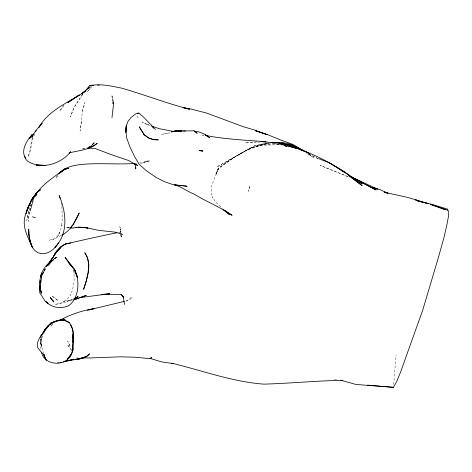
<?xml version="1.0" encoding="UTF-8"?>
<svg xmlns="http://www.w3.org/2000/svg" width="472" height="472" viewBox="0 0 472 472"><rect width="100%" height="100%" fill="white"/><g stroke="black" fill="none" stroke-linecap="round" stroke-linejoin="round"><path stroke-width="0.35" stroke-dasharray="2.36 1.77" d="M40.916 338.943L40.887 343.38L40.916 338.943L40.627 342.69L40.934 349.634M393.701 384.521L396.061 354.962M82.275 111.41L84.948 102.495L82.275 111.475L81.514 120.968L80.087 130.844L81.514 120.909M41.731 337.079C39.559 337.468 42.545 354.85 40.857 342.955M42.509 274.928L42.946 273.028L44.993 269.105L42.639 274.604L43.235 272.078L45.058 269.016M42.639 274.604L42.946 273.028L45.495 268.733M42.433 275.43L43.235 272.078L42.498 274.692M28.757 211.102L26.798 220.512L29.99 206.394M40.911 340.601L42.096 336.105M32.55 200.234C30.898 207.237 28.119 214.241 28.745 221.539C28.037 214.034 30.957 206.848 32.698 199.668M30.167 205.721L30.532 204.423M30.137 206.04L30.503 204.742M42.468 274.126L44.775 269.335M33.943 198.677L30.285 210.931L33.89 198.895M32.527 137.865C30.137 143.948 31.181 150.987 27.807 156.863C32.338 149.347 30.432 139.783 35.819 132.632M42.84 335.804C39.353 341.256 41.872 347.404 43.566 352.956M42.468 274.232L45.613 268.456M43.583 271.494L44.628 269.724M120.059 231.894L120.673 230.944L120.289 233.811L120.271 231.28L120.956 228.578L120.673 229.793L119.853 226.684L121.245 233.28M57.436 175.891L55.843 178.286L58.127 175M63.732 105.492L59.649 111.073L63.803 105.439M91.184 86.931L87.226 91.928L91.656 86.718M82.677 94.276L73.838 107.716L70.34 117.021L73.768 108.212L81.65 95.474L83.066 93.957M52.776 323.869L50.362 326.571L52.929 323.939M83.078 93.91L82.128 94.919L83.096 93.893M61.212 235.463L53.696 239.257L49.407 240.124L53.466 239.251L57.578 236.265L59.808 232.478L57.808 236.271L60.192 231.062L62.015 224.967L61.631 226.383L62.351 217.427L61.861 206.465M125.989 301.372L130.744 298.953L131.912 296.953L126.933 300.64L124.927 301.207M73.207 298.959L62.888 303.183L54.905 304.405L60.563 303.313L66.93 299.69L70.759 294.687L70.599 295.047C73.921 286.917 75.449 277.625 72.835 269.087M69.408 300.469L67.466 301.266L73.313 298.87M140.426 163.819L148.131 160.722L143.635 162.421L150.273 160.722L139.742 162.952M267.907 142.809L254.508 145.819L216.79 166.994L254.508 145.819L269.388 143.175M82.352 148.757L86.665 147.842M169.79 132.862L161.442 134.396L169.654 133.033M72.352 300.044L63.366 301.496L66.316 301.071M69.484 227.433L65.856 227.598L70.204 227.368M118.254 232.643L120.962 232.248L119.563 232.436M83.007 148.662L84.984 148.391M256.904 141.777L245.186 142.992L259.6 142.19M69.773 227.51L67.573 227.728L68.995 227.846M135.446 163.353L136.88 163.218M274.586 143.689L262.827 144.45L247.735 149.482L230.519 159.613L218.866 167.837L215.574 174.64L219.403 167.613C234.56 157.111 250.425 145.5 269.188 143.11L258.656 144.951L247.735 149.482L261.317 145.217L279.973 144.762M278.291 144.408C255.488 141.382 235.41 155.518 218.318 168.846L218.542 168.362L215.745 174.599L218.318 168.073C215.916 177.69 207.65 187.567 212.884 197.597L212.542 196.671L215.149 201.573L222.471 208.376M336.418 379.836L334.288 379.677L336.459 379.866M78.747 358.154L76.812 357.888L78.163 358.089M273.624 143.287L282.055 145.264M348.2 176.734L320.034 165.33L349.274 177.189M148.993 124.932L146.485 123.876L151.465 126.638M308.552 153.955L318.222 158.728M308.729 154.002L318.871 159.046M306.747 153.282L314.033 157.984L307.986 153.866M40.681 291.649L41.654 293.413L40.509 288.02M40.722 291.419L41.2 292.451M137.263 116.071L138.172 118.065M73.555 269.671L74.34 271.701L73.608 269.606M74.623 272.35L75.384 274.409M40.775 290.327L41.654 293.413M40.651 289.814L41.878 294.133M112.666 101.604L111.964 95.887L113.286 101.179M40.669 290.085L41.725 294.044M111.964 95.887L113.097 100.813M40.675 290.84L41.093 292.758M40.769 291.519L41.117 293.495M61.248 202.895L61.62 205.037M40.704 288.911L40.781 290.245M249.688 186.422L248.543 191.384L249.688 186.422M203.821 135.316L202.488 135.24L203.845 135.346M146.55 124.319L142.225 121.982L146.55 124.319M57.726 300.369L51.672 295.755L57.726 300.369M71.573 350.371L67.36 344.519L71.573 350.371M70.133 346.183L67.649 341.162L70.133 346.183M41.406 346L40.84 343.168L41.406 346"/><path stroke-width="0.71" d="M72.788 345.091L72.7 350.478L73.136 340.436L72.387 333.952L72.806 338.813M72.918 342.294L72.983 340.896M135.8 167.536L135.724 168.941L135.47 164.403L128.838 160.598L109.84 154.12L95.191 148.521L87.615 148.031M72.942 341.008L73.313 334.624L72.647 329.474L70.759 325.049C75.39 332.677 72.358 341.811 72.906 350.183C72.086 354.083 69.567 357.198 66.835 359.965C59.053 366.119 43.861 363.481 41.601 352.572M49.106 264.125L50.858 261.86L55.578 257.582L56.563 257.311L54.888 258.697M40.38 285.825L41.595 277.141M88.063 272.592L88.807 264.792L87.444 257.57L84.771 252.685C92.412 263.671 87.379 277.831 83.615 289.33L86.329 280.763L87.916 273.27M39.925 290.186L40.391 285.767M121.086 233.77L120.861 235.487L121.41 236.979L121.398 235.711M111.97 117.605L113.545 104.082L113.286 101.179M35.878 131.588L36.043 130.437L42.132 123.328L38.798 127.452C49.171 109.415 69.343 102.271 85.703 91.096L81.715 93.621M124.537 304.493L123.192 296.422M42.592 334.524C43.748 329.686 47.731 326.394 50.911 322.83L55.613 321.308L60.375 320.488M32.597 198.842L33.429 196.594L35.412 195.013L37.471 192.021L37.123 192.393L40.456 189.797L36.722 192.688L34.438 196.151L36.385 193.255L34.592 195.874M43.235 332.601L45.164 329.592M55.194 253.788L57.844 250.018L62.109 246.042M42.427 334.223L43.601 331.627L48.516 325.291M33.907 196.553L35.789 194.116L34.633 195.898M33.087 198.275L33.394 197.626M44.392 331.745L45.005 330.465L43.925 332.229M53.365 256.756C56.404 250.986 61.171 244.248 68.163 243.493L65.956 243.758L61.885 246.207L57.749 250.243M55.065 254.19L56.162 251.948L48.988 263.276L53.849 256.225L46.716 266.19M45.79 329.503L49.159 324.824L55.613 321.308C48.002 323.597 44.256 331.173 40.297 337.427M32.503 198.789L34.279 196.004L33.016 198.269M32.574 198.936L33.223 197.656L31.677 199.491L29.83 204.028L31.677 199.491L36.84 194.476L32.851 198.175L33.069 197.963C29.718 202.464 27.653 208.075 25.995 213.48C21.163 225.067 27.223 236.248 32.208 246.478M58.628 174.091C63.602 167.607 71.797 165.814 79.444 164.681C97.515 162.58 115.905 164.734 134.013 163.489M340.802 380.237L355.971 384.462L393.477 387.335L396.592 381.671L400.516 372.296L422.753 310.063L438.689 256.526L444.282 236.289L447.043 223.94L448.394 216.86L448.264 210.429L430.499 204.335L445.22 209.851M32.651 198.759L34.014 196.387L32.403 199.16M46.516 266.562L47.412 265.016M32.055 134.614L29.559 138.55L32.043 134.809C26.638 140.491 20.16 151.335 25.872 158.498M43.902 332.312L44.946 330.671M135.641 163.884L134.898 165.035L135.824 164.15M35.087 195.32C40.397 187.101 48.262 180.923 56.162 175.313C60.121 172.575 63.761 168.876 68.77 168.215L64.487 169.531L65.632 168.699L61.136 172.097M58.41 242.785C54.504 249.847 46.445 256.054 38.096 252.721C29.695 248.343 28.715 237.505 28.686 229.085L29.004 232.731M36.043 130.437L32.957 134.815L31.884 137.523L33.6 134.007M56.782 245.098L55 247.334C68.646 233.569 66.251 211.786 59.118 195.514L60.386 198.694M48.05 265.229L51.247 261.246M85.444 90.789L89.497 85.768L93.491 85.644L89.822 85.81L90.53 85.603C100.908 83.396 111.457 86.217 121.629 88.122C144.42 94.677 166.581 103.397 189.614 109.227L186.764 108.572M48.073 265.288L52.227 260.29M50.852 261.96L50.433 262.391L53.779 259.618M67.466 358.944L71.39 353.988L72.853 349.339L72.806 349.947L72.782 347.392M87.81 88.854L89.385 87.237L87.934 88.777M59.354 173.419L64.599 168.97L59.189 173.342M51.259 261.281C41.554 267.842 38.745 278.852 39.766 290.038L40.149 285.578L39.672 292.622L45.277 301.342L48.073 303.313L45.678 301.537C51.572 307.703 60.664 309.142 68.434 305.862C81.137 297.283 80.895 272.12 68.865 262.904L73.101 268.238M34.32 195.88L33.73 196.446L35.412 195.013M71.248 226.466L72.818 225.103L79.19 212.996C75.473 221.669 70.511 230.619 61.838 235.144M89.745 146.562L88.063 147.978L91.415 146.019L94.223 142.786L92.541 144.202M81.703 93.539L88.264 88.4M46.952 327.332L48.592 326.052M67.815 102.66L79.308 94.955L68.263 102.271M74.228 298.876L78.11 296.475L74.175 299M53.519 322.228C58.658 318.93 67.897 318.93 70.865 324.948M55.36 321.792L57.23 320.889M59.72 320.341C70.393 314.517 82.045 310.546 94.064 308.635L89.226 309.927M60.091 320.211L63.555 319.101L60.434 320.211M59.702 320.37L61.407 319.615L65.16 319.957L62.015 319.237L59.749 320.169M74.24 298.51L77.213 297.272L74.611 298.333M81.331 358.508L86.889 356.272L86.465 356.655L80.871 358.49L86.889 356.272L89.55 353.876C86.252 357.8 80.954 358.808 76.086 359.245M69.349 152.627L70.552 152.161L69.313 153.199L70.664 151.742C62.646 161.766 49.117 167.253 36.373 164.97C31.931 163.524 25.24 161.778 24.727 156.143M137.334 113.545L138.744 112.914L143.818 117.392L155.565 129.481M75.656 299.283L86.293 295.372L73.673 299.738M78.912 358.814L83.455 357.428L81.243 358.555L64.251 361.416M87.308 310.281L124.26 301.396M69.632 152.845C78.936 150.344 89.65 150.013 97.226 143.335L92.412 146.621L90.978 146.928M65.714 243.918C82.706 240.142 99.692 236.171 116.767 232.814M70.505 227.439L72.033 227.044L70.759 227.238M63.443 361.977L73.956 359.216L69.821 360.142M194.022 130.809L197.137 133.204L194.022 130.809L183.478 130.998M92.506 85.267L92.984 85.155M76.8 227.333L72.552 228.147L70.416 227.97M173.826 131.529L176.422 131.039L171.318 131.959L173.826 131.529L159.064 128.632L151.494 125.989M134.113 164.232L135.287 164.008M68.452 243.44L70.894 243.015M80.34 297.567L109.74 293.714L101.45 294.487L121.334 294.664M78.263 359.009L81.243 358.555L79.261 358.808M60.056 362.514L61.277 362.331L60.876 362.378M60.115 362.455L61.449 362.266M58.563 362.744L57.82 362.838M60.434 362.496L61.684 362.337M75.957 359.233L77.939 358.98M80.871 358.49L85.798 357.805L88.524 358.024L120.325 356.826L134.803 357.21L149.866 358.649L151.618 357.611L150.179 358.407L162.132 362.012L173.631 363.587L171.696 363.157C202.293 370.555 232.318 381.807 263.86 384.137C290.209 383.394 316.447 380.739 342.808 380.326L341.386 380.22M60.858 320.234L64.87 320.057L61.979 320.252M76.8 227.262L75.396 227.386L80.358 227.174L85.473 227.634L78.228 227.238L87.951 228.041L86.205 227.699L98.559 230.348L115.109 232.147L122.744 234.425M97.757 85.225L99.096 85.108M176.97 130.791L181.773 130.88L173.767 131.169C175.826 130.419 188.983 130.986 177.655 130.886L185.407 130.956M276.934 142.774L279.754 142.656L275.583 142.78M278.964 143.506C289.826 143.411 300.003 148.597 309.467 153.418L307.26 152.35C327.072 159.99 344.772 171.932 362.177 183.891L357.847 181.283M285.731 144.662L287.89 144.621L293.271 146.633M276.285 142.756L270.993 142.615C281.206 141.641 291.926 143.122 300.369 149.412M260.497 141.606L278.504 143.075L286.976 146.414L284.87 145.925M153.329 139.659L158.338 139.889L153.506 139.576L148.627 137.907L143.476 134.237L148.438 137.989M42.049 334.359L41.506 334.335C39.506 338.524 35.996 342.672 37.73 347.622L41.813 352.773L43.4 353.935L44.451 355.965L43.884 354.36M205.827 135.44C225.362 139.405 246.03 140.036 266.084 141.83M281.282 143.081L284.138 143.27M205.886 135.505L207.249 135.611L205.131 134.797L209.651 137.706L204.411 134.101L198.334 131.735L194.818 131.417M367.511 385.134L393.477 387.335M178.28 185.248L182.186 185.608M177.631 185.172L174.38 184.788C181.366 186.505 187.095 191.543 193.933 193.945C206.299 201.756 220.1 206.872 232.082 215.338L223.274 209.804L229.339 214.483L224.442 210.158M279.937 143.972L284.846 144.656L295.779 148.19L287.489 145.984M183.555 185.767L187.154 186.281L173.371 184.741L164.527 181.732L156.32 177.555L146.568 170.87L139.187 164.386L134.921 157.2L129.753 146.521L126.785 138.231L125.493 127.965L127.93 121.528L130.673 117.864L135.246 114.141L137.435 113.191L138.296 113.427M183.136 107.634L189.213 108.584L206.417 113.014L243.115 126.638L254.142 129.883L267.164 134.732L255.423 130.732L267.058 134.42L280.934 140.113L293.065 144.479L302.458 150.261M384.42 192.045C396.032 195.378 408.268 196.57 419.413 201.296M183.207 107.752L185.343 108.241M32.497 216.807L35.471 217.68M384.125 192.216L388.008 193.378L380.521 189.821L372.384 187.278M289.79 144.638L291.2 145.063M374.886 188.298L377.529 189.201L350.454 176.481M149.046 138.196L152.716 139.446M318.629 158.657L329.775 162.923L344.737 172.127L362.142 185.685L348.767 175.613M419.378 201.332L415.472 199.815L428.11 203.621L417.637 200.889L431.691 204.299L447.391 209.049L447.55 210.093M65.632 320.954L69.797 322.866L67.779 321.88M133.942 163.684L137.812 165.507L135.47 164.403M296.032 147.577L293.006 146.037L296.139 147.636M350.678 176.504L376.09 189.998L350.448 176.575M295.236 146.745L298.44 148.485M355.375 179.791L356.608 180.54M328.565 162.474L331.68 164.392M332.931 165.159L334.801 166.309M336.046 167.076L345.274 172.988M152.521 127.428L153.583 128.213M70.759 265.293L65.118 257.411L72.771 267.642M68.658 262.161L68.493 261.877L68.829 262.473M31.506 245.823L32.491 247.841M29.04 234.578L28.473 231.953L29.506 238.566L31.205 244.407L29.506 238.566L29.317 236.378M112.755 102.318L112.926 103.746M40.209 283.595L40.244 280.179L40.244 283.607M126.419 126.891L125.876 132.39L126.579 125.275L126.419 126.891M41.56 274.651L41.217 277.129L41.66 274.273L41.56 274.651M41.241 274.008L40.834 276.598L41.619 272.916L41.241 274.008M27.795 208.358L25.995 213.48L28.456 207.013L27.795 208.358M29.282 204.889L26.987 210.241L29.282 204.889M71.762 353.823L67.82 359.192L71.762 353.823M54.658 254.378L54.186 255.075L57.425 250.384L54.658 254.378M56.109 252.479L55.543 253.11L60.906 247.198L56.109 252.479M45.229 165.418L36.373 164.97L45.229 165.418M202.281 150.963L199.178 150.556L202.871 151.07L202.281 150.963M294.646 147.27L294.215 147.164L306.871 152.303L294.646 147.27M52.953 300.782L50.203 297.507L53.826 302.027L52.953 300.782M123.398 297.36L121.221 294.369L123.398 297.36M143.73 134.007L139.293 126.897L143.73 134.007M46.15 360.106L43.802 354.56L46.15 360.106M74.948 270.438L74.293 268.857L77.479 277.259L74.948 270.438"/></g></svg>
